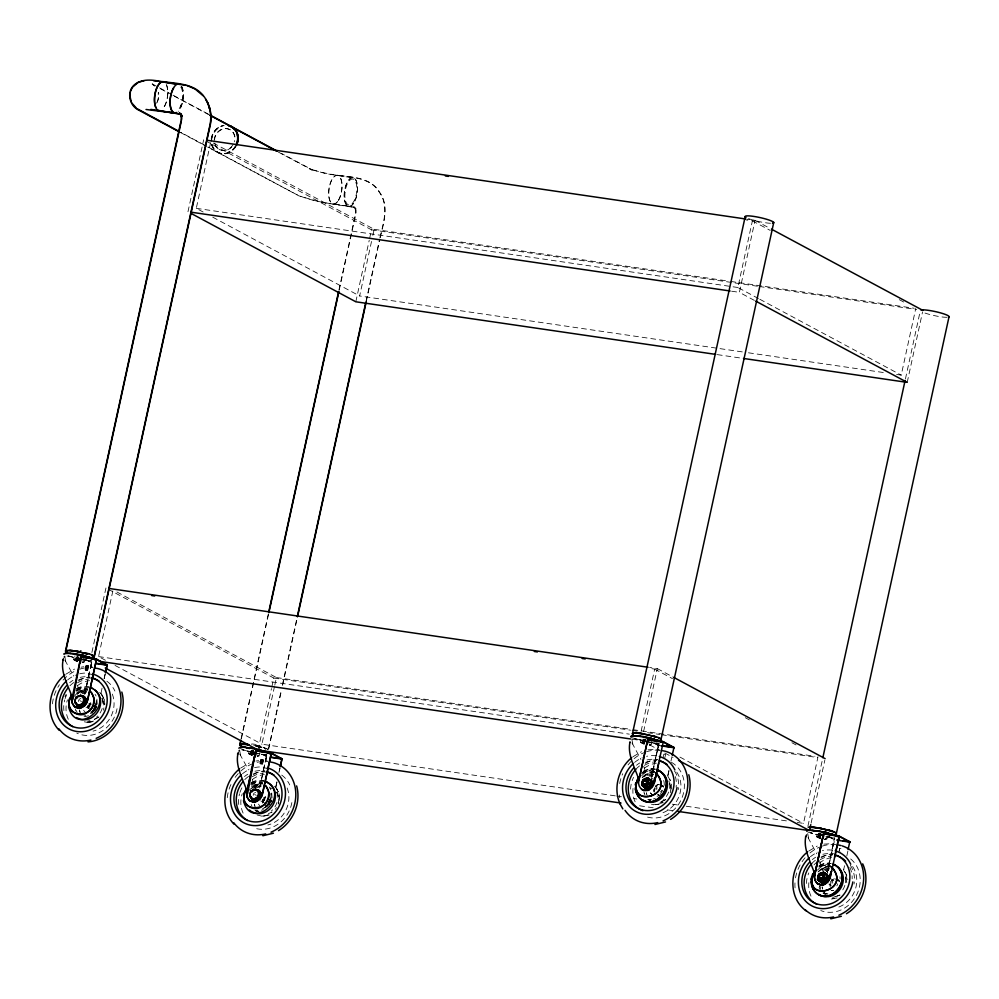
<?xml version="1.0" encoding="UTF-8"?>
<svg xmlns="http://www.w3.org/2000/svg" width="999" height="999" viewBox="0 0 999 999"><rect width="100%" height="100%" fill="white"/><g stroke="black" fill="none" stroke-linecap="round" stroke-linejoin="round"><path stroke-width="0.75" stroke-dasharray="5 3.75" d="M95.005 707.367L94.905 706.805M95.442 708.204L95.042 706.88M269.93 801.885L269.83 801.235M95.005 707.791L94.967 707.03M95.055 707.816L94.893 706.368M95.392 708.004L94.893 705.906M95.579 708.104L95.642 707.392L95.729 708.179M95.979 707.579L95.966 708.316L95.854 706.88M269.78 801.635L269.792 800.898M269.88 801.685L269.718 800.224M270.554 802.047L270.467 801.26M97.228 704.133L96.816 697.876M272.053 797.989L271.641 791.745M270.954 797.552L270.991 793.443A13.536 12.013 -61.8 0 1 268.694 803.446L269.655 802.372M279.395 800.386L278.996 793.393L276.548 788.486M670.779 790.421L670.479 784.615L668.831 781.068M671.415 789.073L671.503 784.552L669.854 779.22M88.536 707.604L88.761 708.141C89.136 703.883 89.223 703.945 88.736 708.191M88.774 707.117L88.811 706.393M262.287 803.146L262.987 799.225A4.708 4.183 -61.8 0 0 262.749 802.784M263.349 801.41L263.586 802.01L263.286 800.074L264.473 798.313M656.755 788.848L656.93 787.362L655.531 786.613L657.904 785.601M832.592 883.178L832.766 881.692L831.368 880.943L833.74 879.932M89.386 706.917L90.01 705.531M88.449 706.967L89.161 704.982M263.274 800.823L264.51 798.338L263.599 799.425M88.961 706.743L89.798 705.082M263.786 800.561L264.623 798.95M84.853 694.018L91.821 661.076L91.009 667.02L91.683 662.075M266.646 754.932L265.834 760.876L266.508 755.931M648.913 742.482L659.203 743.706L657.629 751.198L658.865 743.693M87.637 707.804L88.162 705.356A4.708 4.183 -61.8 0 0 87.75 707.754M651.273 779.769L658.778 743.693L651.76 776.173M827.122 874.1L834.502 837.961L827.16 871.927M84.815 694.13L91.945 661.138M259.64 787.999L266.77 755.007L259.678 787.886M651.635 776.111L658.666 743.618M827.284 871.99L835.089 838.099L832.204 837.874M77.235 661.65L73.626 659.59L74.376 656.143L75.275 655.831M77.173 661.425L75.837 660.776L76.061 656.693M77.822 659.889L76.561 658.641L78.446 658.229M78.122 657.404L76.711 657.954L78.983 657.904M77.098 657.467L78.684 658.466L76.911 657.042L78.859 657.667L77.959 657.192M73.626 659.59L76.711 659.615L77.21 657.317M77.597 659.815L76.786 659.964L77.235 660.514M76.523 659.452L78.334 660.077M78.509 659.265L77.273 658.266M82.43 662.524L84.203 662L84.952 658.553M91.883 652.484L105.944 587.999M187.974 211.738L203.671 139.76M84.728 693.955L91.896 661.088M105.407 660.252L98.551 656.568L113.074 589.922M203.147 212.013L196.279 208.329L210.814 141.683M241.109 738.798L268.631 612.549M338.936 290.085L355.844 212.325L354.92 207.742L355.819 209.028L353.434 206.955L356.031 208.878L353.559 206.718L355.157 207.355L333.441 203.971M241.358 738.848L268.556 614.123M339.198 290.135L355.781 214.073L356.106 210.339L355.144 207.605L320.067 202.085L298.938 195.879L207.917 147.215M252.06 755.506L248.451 753.458L249.201 750.012M251.998 755.281L250.649 754.645L250.886 750.549M252.185 755.069L251.024 754.12L253.484 753.758M252.085 754.27L251.199 753.308L253.097 752.896M253.072 753.571L251.373 752.509L253.709 754.108M252.822 752.946L251.536 751.81L252.947 751.26M252.997 752.147L251.736 750.898L253.596 750.599M248.451 753.458L251.536 753.483L252.285 750.024M252.06 754.382L252.023 753.683M258.079 750.024L271.491 688.536M271.815 687.037L273.776 678.046L108.666 589.472M355.819 301.785L369.218 240.297M369.543 238.798L371.503 229.807L206.406 141.234M259.303 749.737L260.09 746.091M257.255 756.38L259.028 755.868L259.777 752.409M615.247 795.853L261.913 744.205L274.463 686.65M274.787 685.127L276.436 677.559L114.448 590.659M742.294 351.898L359.64 295.966L371.528 241.433M372.852 235.377L374.175 229.32L212.188 142.42M268.431 749.025L281.044 691.183M282.367 685.102L296.965 618.119M366.009 301.511L379.608 239.111M379.945 237.587C383.366 223.139 389.198 205.707 379.345 192.308C370.854 177.66 351.935 177.335 337.262 175.412M268.681 749.075L281.293 691.233M282.63 685.152L297.227 618.169M366.258 301.561L379.87 239.148M380.194 237.637C383.653 223.127 389.46 205.607 379.558 192.158C370.304 176.348 349.538 177.11 333.928 174.788L320.766 172.215L309.59 168.794L312.312 169.842L281.169 153.297M641.121 731.193L654.67 669.093L650.037 668.418M758.453 298.539L737.861 287.5L752.397 220.854L746.228 219.942M644.118 744.218L640.521 742.17L641.271 738.723M643.593 731.58L657.33 668.606L649.612 667.482M754.382 300.399L739.372 292.345L755.057 220.367L747.339 219.231M644.068 743.993L642.719 743.356L642.956 739.26M644.38 743.78C642.157 742.969 644.43 742.07 643.806 741.97M644.318 742.22L643.418 741.358L645.804 741.333M645.429 740.409L643.568 740.659L645.629 741.645M640.521 742.17L643.593 742.195L644.355 738.736M650.024 744.942L651.098 744.58L651.847 741.121M654.67 790.559L655.244 787.924M663.049 757.816L663.848 754.17L665.646 754.482L665.109 756.905M664.722 758.054L665.646 754.482M797.327 822.464L803.496 823.376L818.019 756.73M896.602 374.45L901.223 375.137L915.758 308.491M807.929 826.148L822.527 759.215M905.444 378.921L920.029 312M811.101 823.126L824.837 760.139M907.204 382.38L922.564 311.9M819.967 838.548L816.358 836.5L817.107 833.054L821.628 834.377L819.742 834.153M819.917 838.336L818.568 837.686L819.317 834.24M819.854 837.112L818.88 837.399L820.229 838.111M819.667 837.249L819.08 836.488L819.792 836.175M819.692 836.925C820.067 836.588 818.506 836.063 820.229 835.389M821.79 834.964L819.405 834.989L821.453 835.176L820.529 834.839M821.365 834.802L819.605 834.078L820.554 833.89M820.379 834.04L819.779 833.278L820.441 833.191M816.358 836.5L819.442 836.525L820.191 833.066M820.017 835.651L819.58 834.852M824.362 839.385L826.935 838.91L827.684 835.464M830.219 886.2L831.081 882.254M838.898 852.147L839.684 848.513L841.358 848.75L840.571 852.397M839.285 850.998L839.684 848.513M91.533 662.524L82.405 657.979M104.108 678.596L105.082 674.125M101.086 693.044L102.173 687.437M104.233 678.658L105.207 674.188M266.358 756.38L261.176 753.958M278.933 772.464L279.907 767.981M275.786 786.837L276.998 781.305M279.383 771.041L280.032 768.056M275.911 786.9L277.123 781.368M661.251 745.866L658.441 745.454L654.445 742.956M667.807 775.524L669.018 769.979M670.953 761.138L671.927 756.668M667.919 775.586L669.143 770.054M846.815 855.981L848.051 850.361M103.933 707.879L103.384 710.239M278.284 803.795L278.796 797.627L276.636 792.157M94.967 707.954L96.104 703.995M270.929 797.864L268.544 803.72M278.209 804.095L278.733 802.047M670.229 792.781L670.741 790.733M820.254 833.253L819.942 833.241M94.63 707.767L93.531 709.402L94.143 708.84M94.718 707.816L94.243 708.89M268.781 801.598L268.344 802.359M269.118 801.448L268.469 802.547L268.743 801.91M269.206 801.498L268.331 802.984M268.968 802.697L269.455 801.635M269.792 801.81L268.194 803.858L268.906 803.845M269.393 801.423L268.406 803.296L269.543 801.498M269.73 801.61L269.143 802.909M89.473 706.568L89.76 706.73M88.849 706.418L90.022 704.645M89.186 706.593L89.835 705.319M89.623 706.83L89.873 706.156M263.674 800.274L264.847 798.513M264.211 799.762L263.961 800.436L264.66 799.188M264.348 800.636L264.548 799.949L264.585 800.599M264.448 800.699L264.523 800.349M156.593 103.159L158.129 99.763L158.329 92.532M157.343 102.148L158.991 96.104L158.591 92.47M94.081 710.776L96.154 707.18M268.906 804.632L270.979 801.048M660.227 794.517L662.999 789.722M93.719 709.852L94.78 708.016M94.93 708.591L93.606 709.727L94.218 709.502M269.755 802.447L268.906 803.296M264.785 799.375L264.248 800.411L264.835 799.4M74.475 696.266C77.123 692.182 81.856 689.347 86.788 689.672M249.3 790.134L255.694 784.602L261.613 783.541M275.225 809.327L276.498 807.629M92.607 711.276L91.109 712.762M642.157 777.672L647.065 773.613L652.959 772.202M817.994 872.002L824.824 867.144L830.756 866.732M93.744 709.253L94.83 708.503L94.081 709.427M269.243 803.471L268.981 803.596M269.792 803.134L268.768 803.77M93.918 709.602L94.455 709.128L93.819 709.552A13.536 12.013 -61.8 0 0 95.667 705.744M94.493 709.914L95.13 709.49M268.094 804.332L269.955 803.346M253.509 788.673L257.517 785.351L262.175 783.428M822.801 870.316L830.032 866.445M643.281 743.156L643.993 743.106M89.66 704.819L88.686 707.567M264.485 798.688L263.511 801.435M98.913 716.945L93.556 719.817M665.759 799.487L660.401 802.359M65.971 674.138L74.538 669.093M76.823 688.985L84.428 686.313M80.582 692.994L87.35 689.56M98.689 717.157L93.282 719.904M240.796 767.994L249.363 762.961M251.636 782.854L259.253 780.169M264.023 808.041L267.42 805.144A13.536 12.013 -61.8 0 1 262.475 808.828M632.904 756.755L641.458 751.71M642.07 772.664L648.838 769.23L653.683 768.88M641.37 773.888L648.438 770.891L654.045 771.777M647.427 775.536L654.195 772.102M651.61 779.395L653.059 778.358M665.534 799.712L658.466 802.709M662.999 802.247L661.001 803.308M808.74 851.086L817.194 846.091M819.505 865.871L824.674 863.561L831.28 863.548M83.229 662.374L82.567 662.412M258.054 756.231L257.392 756.268M649.325 745.092L650.299 744.829M78.072 659.939L76.374 659.702L77.772 659.003M252.098 752.135L251.361 752.609M251.199 753.308L252.922 754.27M94.555 709.69L93.419 710.064M93.556 710.139L94.755 709.789M95.13 710.002L93.569 710.426M76.886 657.142L77.635 657.13M78.771 660.601L76.186 660.364L77.36 661.201M251.536 751.81L253.446 751.285M251.186 753.421L252.198 753.146M252.098 754.957L251.536 753.958M93.369 709.989L94.755 709.278L93.606 710.114M93.906 710.277L94.543 709.939M94.63 709.989L93.357 710.514M94.243 710.451L94.967 710.177M268.394 803.958L269.118 803.671M269.355 803.808L268.581 804.183L269.243 804.033M269.068 804.32L269.755 804.008M89.648 704.445L90.971 703.958L90.147 704.258M76.448 688.586L81.319 686.588L86.838 686.338M251.273 782.454L256.144 780.456L263.424 780.531M643.294 771.141L650.536 768.768L655.769 769.242M819.13 865.471L824 863.473L829.27 863.136M91.071 712.524L93.282 711.413A4.708 4.183 -61.8 0 1 92.17 711.725M265.896 806.38L267.033 805.768M75.961 690.321L81.593 688.348L87.2 689.235M250.786 784.178L256.418 782.205L262.025 783.104M649.687 776.335L653.483 774.662M825.536 870.666L829.332 868.993M76.211 690.147L81.881 688.299L87.462 689.335M251.036 784.003L256.706 782.167L262.287 783.191M643.056 772.689L648.726 770.841L654.295 771.877M650.861 776.872L652.672 775.948M818.893 867.02L824.562 865.184L830.144 866.208M826.697 871.215L828.521 870.291M88.511 715.709L84.578 716.745M261.401 810.251L263.336 809.565M268.381 813.673L272.078 812.05L268.107 813.773M820.441 866.233L826.21 865.196L831.53 867.032A13.911 12.35 -61.8 0 0 820.753 870.291M85.752 715.621L83.816 715.971M93.606 721.041L88.799 722.202M268.431 814.909L263.624 816.058M269.243 814.972L261.201 816.033M660.439 803.596L655.631 804.744M834.49 898.513L831.48 899.075M837.1 897.989L829.058 899.05M644.168 739.235C646.965 739.322 641.67 740.022 645.616 740.846M251.548 752.409L252.772 752.072M92.108 721.865L86.376 722.165M658.953 804.407L650.873 804.282L653.721 804.819M90.597 704.283L91.309 704.133M265.085 797.964L265.796 797.814M76.711 660.651L76.199 660.252L76.786 660.776M643.893 741.333L645.441 741.645M643.294 743.256L644.605 743.106M819.23 835.788L819.842 835.564M819.055 836.6L820.604 836.737M77.023 660.639L76.723 660.651M251.548 754.52L252.248 754.482M644.392 741.058L645.604 741.758M76.898 657.742L79.008 657.792M76.723 658.541L78.834 658.603M76.561 658.641L78.809 658.703M76.349 660.252L77.198 660.089M251.898 750.798L253.334 750.773L252.21 750.848M251.523 752.509L253.659 752.459L252.959 752.497M81.106 667.182L83.779 666.77M255.931 761.051L258.604 760.639M648.026 749.799L657.679 749.238M823.875 844.13L833.528 843.568M649.462 744.979L650.199 744.892M826.036 839.222L824.612 839.222M77.36 659.128L78.834 659.09M252.347 752.185L253.271 752.097M252.173 752.984L253.659 752.959M77.385 656.992L78.509 656.917M76.886 659.29L78.659 659.402M256.331 753.184L251.548 751.71M92.77 710.551L93.619 710.564M93.943 710.826L92.358 710.476M267.208 804.207L268.444 804.32M267.782 804.52L268.569 804.582A2.26 2.01 -61.8 0 1 268.256 804.058M268.119 804.694L268.768 804.694M74.376 656.143L75.037 656.143M75.837 660.776L74.151 660.239M84.203 662L82.517 661.463M642.719 743.356L641.033 742.806M651.098 744.58L649.412 744.03M250.649 754.645L248.976 754.095M259.028 755.868L257.342 755.319M818.568 837.686L816.882 837.137M826.935 838.91L825.249 838.361M76.586 657.33L78.072 657.33M643.481 739.897L646.216 740.084M251.411 751.186L252.897 751.186M94.643 705.918L95.355 705.956M269.455 799.787L270.18 799.812M270.005 800.386L270.267 801.46M644.068 740.534L644.205 740.983M643.718 740.621L645.804 740.846M643.368 742.232L644.193 742.195M819.03 837.362L820.429 837.524M271.004 800.274L269.78 800.049L271.166 800.823M656.068 743.006L658.803 743.169M658.841 743.406L653.821 742.969M77.173 660.202L78.484 660.214L77.785 660.239M252.173 753.258L253.484 753.271L252.784 753.296M251.998 754.058L252.622 753.995M88.811 660.651L91.658 660.851M263.624 754.27L266.458 754.47M266.483 754.707L261.313 754.22M266.845 755.019L256.343 753.683M77.959 659.427L78.634 659.515M253.833 751.66L251.723 751.148M253.808 751.772L251.748 751.048M252.61 754.095L253.309 754.07M86.339 686.226L88.923 686.688M86.888 722.277L84.291 721.815M828.533 836.937L831.917 837.337M830.793 837.437L825.973 836.75M261.151 780.094L263.748 780.556M261.713 816.133L257.193 814.972M820.067 834.165L821.79 834.477M819.892 834.964L821.615 835.276M820.179 835.838L819.292 835.763L820.029 836.3M820.204 835.501L819.467 834.964M820.266 837.05L818.88 837.399L820.666 838.024M353.434 177.909A14.411 6.319 -81.7 0 0 344.318 197.34A14.411 6.319 -81.7 0 0 354.82 200.886A14.411 6.319 -81.7 0 0 353.434 177.909L326.061 173.689L309.515 169.043L312.2 170.08L278.296 152.048M348.276 206.181C330.569 203.496 312.05 201.96 295.679 194.068L180.569 132.243M374.175 229.32L729.058 281.194M730.594 281.418L914.21 308.266M371.503 229.807L757.629 286.251M759.178 286.476L916.72 309.503M196.279 208.329L737.861 287.5M731.643 291.209L739.372 292.345M748.476 352.797L884.252 372.652M717.232 354.608L741.945 358.229M276.436 677.559L631.318 729.432M632.866 729.657L814.934 756.28M273.776 678.046L630.556 730.194M632.105 730.419L638.274 731.33M647.539 732.679L659.902 734.49M661.45 734.715L817.444 757.517M98.551 656.568L629.333 734.153M632.367 739.223L641.633 740.584L644.03 742.007M616.795 796.078L621.428 796.752M633.766 798.563L636.85 799.013M660.002 802.397L663.086 802.846M672.339 804.195L680.057 805.331M686.226 806.23L786.525 820.891M639.572 805.781L655.019 808.041M667.369 809.852L673.551 810.751M820.803 834.24L822.052 834.415A4.708 0.662 12.3 0 1 817.956 832.979M652.684 742.594L634.727 738.298M826.073 837.025L828.695 837.462M82.78 659.54L85.34 659.977M82.755 659.777L85.34 660.214M81.518 659.827L91.821 661.076M257.605 753.396L260.165 753.833M644.517 740.696L645.779 740.946M820.004 837.474L819.13 837.661M656.355 755.943L655.182 755.719A30.082 26.698 -61.8 0 0 646.59 756.343M90.584 666.62L92.27 666.932M832.204 850.274L831.018 850.049A30.082 26.698 -61.8 0 0 822.427 850.673M265.409 760.489L267.095 760.801M270.754 788.024L272.265 788.598M644.567 739.31L645.579 739.71M644.755 741.221L645.779 741.445M648.851 742.207L634.602 738.511M81.506 659.328L67.545 655.631M81.468 659.552L67.42 655.831M253.646 745.167L257.255 745.928M256.293 753.421L242.245 749.7M821.153 834.227L821.815 834.377M821.64 835.176L820.216 834.739M645.791 740.034L644.867 739.697M821.39 834.702L820.241 834.402M820.691 837.911L818.905 837.299M644.805 741.645L632.03 737.724M820.766 835.501L810.564 832.642M820.703 835.738L810.451 832.854M820.641 835.988L807.879 832.055M77.41 658.978L66.995 655.981M257.13 745.766L263.611 747.614M257.143 745.891L260.627 746.753M252.36 752.372L240.422 748.613M252.235 752.834L241.82 749.837M252.972 750.936L252.297 750.511L253.546 750.923M644.904 740.321L643.955 739.123M644.73 741.121L643.593 740.546M644.567 741.82L643.456 741.433M644.555 741.932L643.431 741.533M644.367 742.732L643.468 742.444M820.391 836.263L819.267 835.876M820.241 836.962L819.118 836.563M92.745 710.676L93.681 711.038M267.582 804.407L266.945 804.207L268.506 804.894M268.456 804.882L267.183 804.332L268.294 804.357M78.946 659.802L76.573 658.791M78.921 659.914L77.135 659.427M253.097 753.458L253.746 753.77M94.63 705.569L95.267 705.756M94.967 705.744L95.979 706.143M269.792 799.612L270.804 800.012M270.642 801.673L269.568 799.974L270.717 800.536M79.258 660.639L76.711 659.615M263.174 747.364L267.695 749.213M263.511 747.577L266.009 748.451M96.179 706.405L94.955 706.181L96.341 706.967M77.085 656.917A4.708 0.662 12.3 0 0 78.147 657.217L78.771 657.292M78.596 658.104L77.123 657.354M78.446 658.791L76.948 658.166M78.421 658.903L77.298 658.466M78.072 660.514L76.399 659.59M78.534 659.165L76.748 657.979M253.684 751.523L252.472 750.724M253.334 753.134L252.11 752.334M253.159 753.933L251.785 753.021M643.593 742.195L644.942 742.831M819.442 836.525L820.791 837.162M251.536 753.483L252.872 754.12M755.057 220.367L770.067 228.421M752.397 220.854L770.241 230.419M899.287 299.65L904.769 302.597M759.827 299.275L901.223 375.137M171.641 94.455L152.273 83.904L155.182 86.189M173.014 95.192L208.716 114.348M160.514 88.786L168.756 93.207M174.251 96.154L208.579 114.573M180.432 132.467L206.543 146.478M212.75 217.17L359.64 295.966M657.33 668.606L673.701 677.384M654.67 669.093L672.514 678.658M745.266 717.694L749.387 719.904M791.945 742.732L796.066 744.942M828.97 836.588L834.277 839.784L828.908 836.875M654.37 743.244L658.441 745.454M653.858 743.094L660.726 746.777M679.944 757.092L803.496 823.376M649.825 744.979L659.377 750.099M664.834 753.021L673.014 757.417M659.128 784.515L663.074 786.625M834.977 878.845L838.91 880.956M831.23 879.045L833.703 880.369M828.833 884.028L831.305 885.351M115.022 665.409L261.913 744.205M84.977 659.003L91.658 662.612M262.425 754.27L266.483 756.48M84.903 659.29L91.471 662.812M92.944 675.237L88.324 673.164A30.082 26.698 -61.8 0 0 79.733 673.788M267.769 769.093L263.149 767.032A30.082 26.698 -61.8 0 0 254.558 767.644M270.092 799.625L269.455 799.425L271.016 800.187M95.892 706.668L94.693 706.143L95.717 707.242M90.06 704.794L88.611 704.02L90.809 702.921A4.708 4.183 -61.8 0 0 88.911 704.357M264.885 798.663L263.436 797.889L265.634 796.777A4.708 4.183 -61.8 0 0 263.736 798.226M79.833 700.624L81.481 701.498M254.658 794.48L256.306 795.366M85.902 707.005L89.61 709.003M260.727 800.873L264.435 802.859M647.802 799.487L649.487 800.436M153.659 85.102L152.135 84.128L154.995 86.376M648.526 799.45L650.149 800.411M94.63 705.419L96.191 706.33M267.67 804.532L268.569 805.082M92.507 710.489L93.756 711.226M267.869 804.07L268.631 804.532M267.095 748.9L267.919 749.512M257.73 811.013L259.191 812.212M837.524 879.682L839.51 881.393A4.708 4.183 -61.8 0 0 837.549 880.481M661.688 785.339L663.661 787.062A5.619 4.983 -61.8 0 0 662.812 785.651M257.517 810.838L258.953 812.075M95.916 703.721L96.791 704.495A4.708 4.183 -61.8 0 0 95.892 703.895M251.898 750.349L252.46 750.998M77.323 657.679L76.911 657.042M77.31 658.628L76.736 657.841M658.553 795.067L657.754 794.33A4.708 4.183 -61.8 0 0 659.715 795.254M266.508 806.368L265.722 805.631A4.708 4.183 -61.8 0 0 267.67 806.555M92.52 713.298L90.897 711.775A4.708 4.183 -61.8 0 0 92.857 712.687M270.155 800.286L271.079 801.385M269.618 799.999L270.604 801.335M95.08 706.293L96.054 707.929L94.992 705.956M271.116 800.511L270.604 800.099M269.967 799.625L271.066 800.948M96.291 706.655L95.579 705.993M95.18 705.781L95.954 706.468M94.805 705.581L96.254 707.529M843.643 870.479L845.279 872.539M844.405 871.503L846.453 874.612L847.851 879.669M667.807 776.148L671.528 782.754M275.786 787.462L279.508 794.08M267.27 804.045L268.057 804.744M100.961 693.606L104.683 700.212M239.66 754.058A7.343 2.985 -88.7 0 1 240.584 755.519L248.514 769.904M64.835 660.189A7.343 2.985 -88.7 0 1 65.759 661.663L73.689 676.036M808.054 837.612A7.343 3.184 -89.1 0 1 808.74 838.91L816.757 853.808M631.955 742.956A7.343 3.184 -89.1 0 1 632.904 744.567L640.921 759.477M269.867 788.149L270.891 789.859M101.811 698.301L103.534 701.798L104.108 705.806L101.985 698.513M95.042 694.28L96.066 695.991M180.782 105.407L181.206 106.144M645.054 795.279L644.23 793.169M276.81 792.382L278.459 795.941L278.946 799.974M102.11 695.079L104.171 699.525L104.77 704.57M270.267 800.574L270.879 801.797M95.055 706.505L95.817 707.804M94.805 706.368L95.479 707.629M270.392 800.124L270.941 801.51M270.055 799.949L270.479 800.649M269.718 799.762L270.142 800.461M95.904 706.443L96.241 707.092M95.28 706.106L95.654 706.78M819.08 887.512L819.829 889.397M669.642 782.504L670.941 788.348M254.757 806.068L254.32 804.108L255.482 807.904M79.433 709.952L80.657 714.035M845.991 874.088L847.452 881.455M820.753 889.36L819.729 885.813A13.536 12.013 -61.8 0 0 820.167 887.774M647.352 796.34L646.341 792.781L646.778 794.754M252.347 779.557L255.207 787.974M77.522 685.701L79.945 692.732M819.555 860.688L822.926 870.541M643.706 766.358L646.241 773.463M822.177 887.124L822.614 889.085L822.115 886.825M79.495 710.239L79.932 712.2M846.715 880.931L845.491 876.847L846.79 882.691M807.704 833.553L808.74 838.91M631.855 739.223L632.904 744.567M239.648 750.436L240.584 755.519M64.823 656.568L65.759 661.663M270.205 800.923L270.504 801.598M269.73 800.661L269.967 801.31M270.679 800.748L270.891 801.485M95.991 706.967L96.116 707.654M95.28 706.58L95.442 707.292M263.212 800.773L263.349 801.473M770.479 223.277A14.673 2.073 12.3 0 1 747.739 218.269M650.411 800.499A13.536 12.013 -61.8 0 1 648.763 799.587M644.33 793.443A13.536 12.013 -61.8 0 1 643.893 791.47M650.898 799.762A13.911 12.35 -61.8 0 1 648.276 799.425M644.367 776.473A13.911 12.35 -61.8 0 1 655.681 772.801M648.925 775.923A13.911 12.35 -61.8 0 1 654.707 773.9M669.63 783.441A16.621 14.748 -61.8 0 1 663.423 799.625M643.955 777.035A16.621 14.748 -61.8 0 1 654.745 771.265M641.645 775.786A16.621 14.748 -61.8 0 1 657.117 770.366M675.399 776.623A26.299 23.339 -61.8 0 1 676.123 787.15M635.864 769.305A26.299 23.339 -61.8 0 1 642.082 764.148M645.616 762.362A26.299 23.339 -61.8 0 1 656.83 760.614M674.487 770.966A26.299 23.339 -61.8 0 1 678.209 789.709M630.581 789.148A26.299 23.339 -61.8 0 1 633.541 777.334M644.38 765.384A26.299 23.339 -61.8 0 1 655.369 761.8M643.131 771.89A16.933 15.022 -61.8 0 1 654.882 769.08M658.216 796.103A13.449 11.938 -61.8 0 1 657.042 796.191M659.078 795.304A5.619 4.983 -61.8 0 1 658.279 795.316M654.233 791.995A5.619 4.983 -61.8 0 1 654.083 789.472M654.283 788.611A5.619 4.983 -61.8 0 1 654.595 787.799M655.556 786.325A5.619 4.983 -61.8 0 1 656.168 785.714M656.867 785.202A5.619 4.983 -61.8 0 1 658.403 784.527M662.674 785.589A5.619 4.983 -61.8 0 1 663.611 786.875M658.94 795.241A5.619 4.983 -61.8 0 1 658.141 795.241M654.108 791.92A5.619 4.983 -61.8 0 1 653.945 789.397M655.419 786.263A5.619 4.983 -61.8 0 1 656.043 785.639M656.73 785.127A5.619 4.983 -61.8 0 1 658.266 784.465M661.6 790.209A2.772 2.46 -61.8 0 1 660.464 791.995M656.68 789.485A2.772 2.46 -61.8 0 1 656.905 788.81M661.7 786.138A4.708 4.183 -61.8 0 1 662.749 786.45M645.042 739.797A4.708 0.662 12.3 0 1 643.106 739.185M651.81 794.392A8.729 7.742 -61.8 0 1 650.499 792.819A8.729 7.742 -61.8 0 0 651.685 794.33M634.577 762.424A30.082 26.698 -61.8 0 1 642.357 757.717M636.513 765.259A26.299 23.339 -61.8 0 1 639.797 762.924M647.015 759.927A26.299 23.339 -61.8 0 1 656.98 759.764M676.785 772.19A26.299 23.339 -61.8 0 1 661.138 813.336M635.139 801.81A26.299 23.339 -61.8 0 1 633.079 787.687M644.442 768.106A26.299 23.339 -61.8 0 1 656.405 763.161M671.39 762.287A30.082 26.698 -61.8 0 1 681.63 798.75A30.082 26.698 -61.8 0 1 647.564 817.107M645.204 763.448A30.082 26.698 -61.8 0 1 657.767 759.352M619.78 797.764A37.625 33.392 -61.8 0 1 619.343 794.979M619.692 783.516A37.625 33.392 -61.8 0 1 622.714 773.713M628.034 764.897A37.625 33.392 -61.8 0 1 643.88 752.722M646.503 751.76A37.625 33.392 -61.8 0 1 659.914 750.237M663.661 780.431A13.911 12.35 -61.8 0 1 664.073 786.675M655.356 798.251A13.911 12.35 -61.8 0 1 653.408 798.938M651.423 799.3A13.911 12.35 -61.8 0 1 649.437 799.325M642.619 777.072A13.911 12.35 -61.8 0 1 653.633 772.227M947.002 317.295A14.673 2.073 12.3 0 1 924.387 312.837M256.531 746.178A14.673 2.073 12.3 0 1 265.796 749.025M256.481 746.216A14.411 2.035 12.3 0 1 265.584 749.013M255.332 746.128A13.124 1.848 12.3 0 1 261.551 747.801M235.552 145.929A14.411 12.787 -61.8 0 1 222.128 153.546A14.411 12.787 -61.8 0 1 211.613 143.856M211.326 140.235A14.411 12.787 -61.8 0 1 223.976 125.587M235.752 146.041A14.673 13.024 -61.8 0 1 220.379 153.534A14.673 13.024 -61.8 0 1 211.089 140.247M211.189 139.011A14.673 13.024 -61.8 0 1 223.963 125.337M214.198 140.085A11.264 10.002 -61.8 0 1 226.311 128.559A11.264 10.002 -61.8 0 1 234.29 141.821M233.142 144.53A11.264 10.002 -61.8 0 1 215.322 145.504M826.448 871.39A13.536 12.013 -61.8 0 1 828.246 870.429M828.021 894.043A13.911 12.35 -61.8 0 1 822.264 893.118M824.774 870.254A13.911 12.35 -61.8 0 1 830.556 868.231M845.466 877.784A16.621 14.748 -61.8 0 1 845.429 882.829M844.854 885.351A16.621 14.748 -61.8 0 1 841.096 892.144M835.014 896.665A16.621 14.748 -61.8 0 1 832.691 897.477M821.628 869.542A16.621 14.748 -61.8 0 1 830.581 865.596M817.482 870.129A16.621 14.748 -61.8 0 1 830.644 864.322M850.324 865.296A26.299 23.339 -61.8 0 1 854.045 884.053M806.418 883.478A26.299 23.339 -61.8 0 1 808.803 872.914M813.998 864.859A26.299 23.339 -61.8 0 1 815.921 862.936M820.216 859.714A26.299 23.339 -61.8 0 1 831.205 856.143M849.899 867.357A26.299 23.339 -61.8 0 1 852.172 878.795M811.7 863.636A26.299 23.339 -61.8 0 1 817.931 858.491M821.453 856.692A26.299 23.339 -61.8 0 1 832.666 854.957M818.968 866.22A16.933 15.022 -61.8 0 1 830.718 863.411M832.879 890.521A13.449 11.938 -61.8 0 1 831.705 890.484M838.049 879.482A5.619 4.983 -61.8 0 1 839.16 880.594M830.082 886.325A5.619 4.983 -61.8 0 1 829.919 883.803M830.431 882.129A5.619 4.983 -61.8 0 1 830.868 881.355M831.393 880.656A5.619 4.983 -61.8 0 1 834.24 878.87M837.512 883.84A2.772 2.46 -61.8 0 1 836.812 885.838M833.353 890.421A8.729 7.742 -61.8 0 1 831.28 890.421M833.228 890.359A8.729 7.742 -61.8 0 1 831.156 890.359M810.414 856.755A30.082 26.698 -61.8 0 1 818.206 852.047M812.362 859.59A26.299 23.339 -61.8 0 1 815.634 857.254M822.851 854.27A26.299 23.339 -61.8 0 1 832.816 854.108M852.622 866.52A26.299 23.339 -61.8 0 1 835.738 908.004M810.976 896.153A26.299 23.339 -61.8 0 1 809.128 880.681M819.23 863.273A26.299 23.339 -61.8 0 1 833.503 857.367M850.698 858.978A30.082 26.698 -61.8 0 1 855.693 896.602A30.082 26.698 -61.8 0 1 820.753 910.539M821.041 857.779A30.082 26.698 -61.8 0 1 833.603 853.695M795.042 887.899A37.625 33.392 -61.8 0 1 795.304 879.282M795.529 877.846A37.625 33.392 -61.8 0 1 805.768 856.98M809.989 852.959A37.625 33.392 -61.8 0 1 819.717 847.065M822.339 846.091A37.625 33.392 -61.8 0 1 835.751 844.567M839.947 876.772A13.911 12.35 -61.8 0 1 840.084 878.883M827.259 893.63A13.911 12.35 -61.8 0 1 823.338 893.343M818.468 871.415A13.911 12.35 -61.8 0 1 829.47 866.558M277.073 792.344A16.621 14.748 -61.8 0 1 277.572 799.812M276.998 802.334A16.621 14.748 -61.8 0 1 271.416 810.951M251.948 788.348A16.621 14.748 -61.8 0 1 262.725 782.579M251.573 786.737A13.536 12.013 -61.8 0 1 262.675 783.79M257.33 811.588A13.911 12.35 -61.8 0 1 255.007 810.389M256.281 787.649A13.911 12.35 -61.8 0 1 262.687 785.202M269.355 787.062A13.911 12.35 -61.8 0 1 270.629 788.561M258.179 811.051A13.911 12.35 -61.8 0 1 256.243 810.738M252.897 787.274A13.911 12.35 -61.8 0 1 262.375 783.953M251.461 785.289A16.621 14.748 -61.8 0 1 265.097 781.68M238.724 804.445A26.299 23.339 -61.8 0 1 239.56 793.768M239.96 792.457A26.299 23.339 -61.8 0 1 242.844 786.225M252.347 776.685A26.299 23.339 -61.8 0 1 263.336 773.114M244.767 779.62A26.299 23.339 -61.8 0 1 250.062 775.461M253.584 773.676A26.299 23.339 -61.8 0 1 264.797 771.927M274.525 786.288A16.933 15.022 -61.8 0 1 279.483 799.737M267.22 815.321A16.933 15.022 -61.8 0 1 260.002 815.833M254.433 787.724A16.933 15.022 -61.8 0 1 260.976 783.765M266.209 807.417A13.449 11.938 -61.8 0 1 265.022 807.504M242.545 773.738A30.082 26.698 -61.8 0 1 250.337 769.03M270.529 798.251A4.708 4.183 -61.8 0 1 270.991 799.287M266.995 805.594A4.708 4.183 -61.8 0 1 265.871 805.581M253.209 795.404A2.772 2.46 -61.8 0 1 254.42 792.919M255.02 792.569A2.772 2.46 -61.8 0 1 255.669 792.382M269.955 800.536A2.26 2.01 -61.8 0 1 270.991 800.686M252.972 751.086A4.708 0.662 12.3 0 1 251.036 750.474M259.79 805.706A8.729 7.742 -61.8 0 1 258.479 804.133M251.423 744.292A4.471 0.637 12.3 0 1 256.156 744.555A4.471 0.637 12.3 0 1 259.84 746.203A4.471 0.637 12.3 0 1 253.197 745.092M281.718 775.099A30.082 26.698 -61.8 0 1 289.735 784.902M291.858 802.584A30.082 26.698 -61.8 0 1 255.544 828.421M253.172 774.762A30.082 26.698 -61.8 0 1 264.298 770.816M287.125 787.961A26.299 23.339 -61.8 0 1 267.869 824.987M243.107 813.124A26.299 23.339 -61.8 0 1 242.245 793.681M252.422 779.42A26.299 23.339 -61.8 0 1 264.373 774.462M244.493 776.56A26.299 23.339 -61.8 0 1 247.764 774.237M254.982 771.24A26.299 23.339 -61.8 0 1 264.947 771.078M227.26 797.702A37.625 33.392 -61.8 0 1 231.306 783.691M235.115 777.372A37.625 33.392 -61.8 0 1 251.848 764.035M257.13 762.312A37.625 33.392 -61.8 0 1 261.176 761.6M265.21 761.4A37.625 33.392 -61.8 0 1 267.882 761.538M257.48 811.75A13.911 12.35 -61.8 0 1 255.781 810.801M251.973 806.38A13.911 12.35 -61.8 0 1 251.224 804.495M257.68 787.649A13.911 12.35 -61.8 0 1 261.476 785.976M166.396 84.927A14.411 6.319 -81.7 0 1 163.599 107.592M166.496 84.715A14.673 6.444 -81.7 0 1 163.636 107.805M181.606 86.214A14.673 6.444 -81.7 0 1 178.222 111.401M181.518 86.438A14.411 6.319 -81.7 0 1 178.197 111.176M180.769 87.038A13.124 5.757 -81.7 0 1 181.119 104.633L179.92 107.405A13.124 5.757 -81.7 0 1 176.948 110.976M235.864 146.029A14.411 12.787 -61.8 0 1 222.452 153.634A14.411 12.787 -61.8 0 1 211.925 143.943M211.638 140.335A14.411 12.787 -61.8 0 1 222.003 126.236M236.076 146.141A14.673 13.024 -61.8 0 1 220.704 153.621A14.673 13.024 -61.8 0 1 211.401 140.347M211.513 139.098A14.673 13.024 -61.8 0 1 221.953 125.986M214.51 140.185A11.264 10.002 -61.8 0 1 225.299 128.634A11.264 10.002 -61.8 0 1 235.077 139.061M231.718 146.99A11.264 10.002 -61.8 0 1 214.735 143.007M102.248 698.488A16.621 14.748 -61.8 0 1 102.747 705.956M102.173 708.466A16.621 14.748 -61.8 0 1 96.591 717.082M90.01 720.604A16.621 14.748 -61.8 0 1 87.637 721.028M77.123 694.492A16.621 14.748 -61.8 0 1 87.9 688.723M76.748 692.869A13.536 12.013 -61.8 0 1 87.862 689.934M75.849 710.888A13.911 12.35 -61.8 0 1 75.3 708.903M82.08 693.368A13.911 12.35 -61.8 0 1 87.862 691.345M78.072 693.418A13.911 12.35 -61.8 0 1 87.55 690.084M76.636 691.42A16.621 14.748 -61.8 0 1 90.272 687.811M63.899 710.576A26.299 23.339 -61.8 0 1 64.735 699.899M65.135 698.588A26.299 23.339 -61.8 0 1 66.683 694.78M77.522 682.829A26.299 23.339 -61.8 0 1 88.511 679.245M69.942 685.764A26.299 23.339 -61.8 0 1 75.237 681.593M78.759 679.807A26.299 23.339 -61.8 0 1 89.972 678.071M99.7 692.432A16.933 15.022 -61.8 0 1 104.658 705.881M92.395 721.453A16.933 15.022 -61.8 0 1 85.177 721.977M81.618 692.207A16.933 15.022 -61.8 0 1 86.151 689.909M91.384 713.548A13.449 11.938 -61.8 0 1 90.197 713.636M67.72 679.869A30.082 26.698 -61.8 0 1 75.512 675.162M95.704 704.382A4.708 4.183 -61.8 0 1 96.166 705.419M95.167 709.977A4.708 4.183 -61.8 0 1 94.306 710.826M78.397 701.548A2.772 2.46 -61.8 0 1 80.844 698.526M95.13 706.668A2.26 2.01 -61.8 0 1 96.166 706.817M84.965 711.837A8.729 7.742 -61.8 0 1 83.654 710.264M80.195 650.449A4.471 0.637 12.3 0 1 81.331 650.686M106.893 681.231A30.082 26.698 -61.8 0 1 114.91 691.033M117.033 708.716A30.082 26.698 -61.8 0 1 76.786 733.091M64.997 696.715A30.082 26.698 -61.8 0 1 65.959 694.555M78.347 680.893A30.082 26.698 -61.8 0 1 89.473 676.947M112.3 694.093A26.299 23.339 -61.8 0 1 93.044 731.118M68.282 719.268A26.299 23.339 -61.8 0 1 67.433 699.824M77.597 685.551A26.299 23.339 -61.8 0 1 89.548 680.606M69.668 682.704A26.299 23.339 -61.8 0 1 72.939 680.369M80.157 677.372A26.299 23.339 -61.8 0 1 90.122 677.222M52.435 703.845A37.625 33.392 -61.8 0 1 59.441 684.715M63.074 680.094A37.625 33.392 -61.8 0 1 77.023 670.167M79.645 669.205A37.625 33.392 -61.8 0 1 86.351 667.744M90.385 667.532A37.625 33.392 -61.8 0 1 93.057 667.682M77.148 712.512A13.911 12.35 -61.8 0 1 76.399 710.626M82.855 693.793A13.911 12.35 -61.8 0 1 86.651 692.12M344.992 192.62L344.855 195.966A13.124 5.757 -81.7 0 0 350.362 204.857A13.124 5.757 -81.7 0 0 356.73 191.471L356.855 188.124A13.124 5.757 -81.7 0 0 351.348 179.233A13.124 5.757 -81.7 0 0 344.992 192.62M96.316 701.922L96.129 703.696A13.536 12.013 -61.8 0 0 96.166 699.575L96.316 701.922M844.555 865.696L843.643 869.854L844.679 865.771M839.934 895.067L834.302 897.04L839.934 895.067M824.612 893.918L823.139 892.719A13.536 12.013 -61.8 0 0 824.612 893.918M825.586 894.03L824.337 892.582L825.586 894.03M338.461 200.162A14.411 6.319 -81.7 0 0 338.836 176.036A14.411 6.319 -81.7 0 0 328.758 192.869A14.411 6.319 -81.7 0 0 338.461 200.162M338.511 200.349A14.673 6.444 -81.7 0 0 338.898 175.774A14.673 6.444 -81.7 0 0 328.646 192.932A14.673 6.444 -81.7 0 0 338.511 200.349M354.895 201.049A14.673 6.444 -81.7 0 0 353.484 177.647A14.673 6.444 -81.7 0 0 344.193 197.44A14.673 6.444 -81.7 0 0 354.895 201.049"/><path stroke-width="1.5" d="M818.805 877.409L818.893 875.673L820.117 874.487A2.26 2.01 -61.8 0 1 822.764 876.061A2.26 2.01 -61.8 0 1 820.591 878.733A2.26 2.01 -61.8 0 1 818.693 876.235L819.63 874.774M818.705 876.847L819.143 878.483M63.936 654.283L63.986 653.721C73.951 652.122 84.428 655.544 93.781 658.94M238.761 748.151L242.57 746.952L256.668 749.05M64.823 674.962C48.589 687.911 44.268 714.922 59.266 730.406M635.489 784.527L635.551 783.878M811.126 880.806L811.4 878.208M648.014 738.985L647.34 743.93L648.151 737.986L663.448 741.795L674.075 747.502L666.595 745.604M74.763 702.472L75.912 697.215L80.669 695.192L85.677 699.188L84.528 704.445L79.77 706.455L74.763 702.472L76.161 703.221M78.372 705.706L83.129 703.696L84.278 698.438L80.669 695.192M249.588 796.328L250.737 791.071L255.494 789.06L260.502 793.044L259.353 798.301L254.595 800.324L249.588 796.328L250.986 797.077M253.197 799.575L257.954 797.552L259.103 792.294L255.494 789.06M641.633 785.027L642.782 779.769L647.539 777.759L648.988 778.533L652.597 781.767L651.448 787.025L646.69 789.048L641.633 785.027L646.69 789.048M647.714 782.754L647.002 780.269M647.989 781.543L647.402 784.215L644.879 785.189M648.051 782.941L648.126 782.242M648.426 782.404L647.689 784.377M646.216 785.564L648.076 784.577L648.763 782.579M645.242 788.273L649.999 786.25L651.148 780.993L647.539 777.759M817.469 879.357L818.618 874.1L823.376 872.09L824.824 872.864L828.433 876.111L827.284 881.368L822.527 883.378L817.469 879.357L822.527 883.378M821.715 879.182L823.588 876.373M823.551 877.097L822.839 874.6L820.391 874.637M822.664 879.02L823.925 876.548M821.078 882.604L825.836 880.581L826.985 875.324L823.376 872.09M72.053 698.264L71.94 698.201A8.729 7.742 -61.8 0 0 77.847 707.779A8.729 7.742 -61.8 0 0 87.45 700.474L96.603 659.253L81.194 655.369L80.282 663.011L81.194 655.369L72.053 698.264A8.729 7.742 -61.8 0 0 77.972 707.841A8.729 7.742 -61.8 0 0 87.575 700.536L91.97 680.419M248.539 747.839C257.18 749.362 258.029 747.177 255.107 756.88L256.019 749.238L246.765 792.07A8.729 7.742 -61.8 0 0 252.672 801.635A8.729 7.742 -61.8 0 0 262.275 794.33L271.428 753.121L255.981 750.848M643.194 783.578L642.856 781.905A2.26 2.01 -61.8 0 0 644.742 784.402A2.26 2.01 -61.8 0 0 646.915 781.717A2.26 2.01 -61.8 0 0 644.28 780.157C639.098 783.303 648.076 787.075 647.04 781.468M642.844 783.778C640.871 780.157 647.389 777.859 647.502 782.217L645.366 784.615M647.789 782.367L647.19 783.978M647.527 784.165L648.126 782.554M647.901 784.365L648.363 782.679M648.438 783.328L648.289 782.13M818.93 877.921C820.616 880.631 824.674 877.085 822.352 874.899M823.288 876.523L822.689 878.133M823.938 877.484L823.688 875.848M822.801 879.382L824.212 877.022L824.275 877.659M805.868 836.25C802.909 849.05 810.976 862.212 814.797 874.237L823.875 832.254L823.188 838.261L823.863 833.316M647.215 782.579L647.277 781.705M130.345 92.507L129.882 95.642L131.169 101.648M181.506 120.292L181.281 114.323L182.055 116.508L179.545 113.049L180.969 114.048L150.824 109.403M72.84 699.612L81.194 655.369M247.665 793.481L256.019 749.238M266.795 774.275L262.4 794.392A8.729 7.742 -61.8 0 1 252.797 801.697A8.729 7.742 -61.8 0 1 246.878 792.132L256.144 749.3L271.303 753.046L282.055 758.815L280.357 766.558M658.728 740.921L648.039 737.924L638.96 779.907C635.127 767.881 627.072 754.707 630.032 741.907M65.497 651.098L181.581 118.481L181.031 114.41L181.806 116.596L179.395 113.262L180.831 114.273L158.504 110.539M65.759 651.161L181.169 121.816M85.589 669.567L86.376 665.921L88.049 666.171L87.375 669.879L85.589 669.567L87.375 669.879M85.702 669.63L86.376 665.921M87.263 669.817L88.049 666.171M94.256 655.719L209.753 126.024C212.013 116.97 210.302 107.205 205.582 99.213M94.181 657.305L210.015 126.074C212.612 115.547 210.027 103.908 203.197 95.479C193.706 83.716 177.397 83.629 163.749 81.743A14.673 6.444 -81.7 0 0 154.658 95.954A14.673 6.444 -81.7 0 0 160.19 110.602M239.772 744.879L240.771 740.321M268.631 612.549L338.611 291.608M241.371 745.204L240.035 744.929L241.034 740.371M268.893 612.599L338.861 291.646M260.414 763.423L261.201 759.789L262.999 760.102L262.2 763.736L260.527 763.498L261.201 759.789M297.302 616.608L365.671 303.034M297.565 616.658L366.258 301.561M632.417 733.89L745.179 216.696M644.005 737.1L663.324 741.733L654.295 783.016A8.729 7.742 -61.8 0 1 644.692 790.321A8.729 7.742 -61.8 0 1 638.773 780.743L648.114 737.936L640.059 736.45M639.085 779.969L638.773 780.743M660.988 739.622L773.75 222.427M822.851 757.692L905.106 380.444M810.776 824.625L809.465 830.619L678.483 760.351M814.622 875.087L814.734 875.149A8.729 7.742 -61.8 0 0 820.654 884.714A8.729 7.742 -61.8 0 0 830.256 877.422L831.493 871.078L830.132 877.347A8.729 7.742 -61.8 0 1 820.529 884.652A8.729 7.742 -61.8 0 1 814.622 875.087L823.95 832.267L812.387 830.369M814.734 875.149L823.875 832.254M949.05 316.671L836.288 833.865A14.673 2.073 12.3 0 0 835.863 833.228M81.031 656.892L96.541 659.54L107.168 665.247M91.858 680.356L96.478 659.19L81.269 655.381M105.419 672.639L107.105 664.884L95.879 663.236M105.532 672.702L107.23 664.947L96.478 659.19M255.856 750.749L271.366 753.408M266.683 774.213L271.303 753.046M280.244 766.495L281.93 758.753L270.704 757.092M658.816 762.961L654.295 783.016M672.252 755.182L673.95 747.439L662.712 745.778M834.54 857.229L839.16 836.063L823.95 832.267L827.959 833.228M824.075 832.329L839.285 836.138L831.618 871.14L824.874 884.415M848.101 849.512L849.787 841.77L845.379 840.671M69.193 699.412L69.356 698.776M244.018 793.268L244.181 792.632M63.424 658.691C59.69 671.952 68.581 685.764 72.49 698.239M238.249 752.559C234.515 765.808 243.406 779.632 247.315 792.095M642.906 781.93L643.781 780.444M819.255 875.873L819.555 875.374M642.719 781.618L642.969 783.978L645.204 785.514M822.352 877.946C825.998 873.363 816.245 872.826 818.681 878.109M818.793 876.46L819.392 875.161M819.13 876.647L819.679 875.311M819.467 876.822L819.642 876.111M818.568 875.948L818.805 878.308M647.664 782.741L645.204 785.014M648.426 783.953L648.676 783.278M648.913 783.403L646.465 785.689M823.601 877.921L823.85 877.247M822.065 879.894L824.312 878.308L824.25 875.636M824.762 877.746L823.588 879.507M647.04 782.579L644.48 784.427M648.301 783.253L647.764 784.29M823.563 877.272L822.09 878.995L819.792 878.596M823.9 877.459L822.427 879.17L820.279 878.608M824.138 877.584L823.601 878.62L824.175 876.061M649.038 790.084L655.656 776.747M812.037 875.661L812.786 873.8M130.544 91.284L132.08 87.887M64.198 657.192L64.585 656.443M239.023 751.061L239.41 750.311M638.386 777.284C624.862 810.039 677.459 796.253 655.681 772.702M814.222 871.615C800.699 904.37 853.296 890.596 831.53 867.032M806.268 835.539L806.668 834.839M638.536 777.01C624.313 809.552 677.172 797.015 655.931 772.839M814.372 871.34C800.149 903.883 853.009 891.345 831.767 867.182M643.131 781.418L645.279 779.769M647.752 783.591L646.828 784.677M824.275 878.283L823.338 879.382M642.569 785.763L644.517 787.274M643.344 786.45L644.155 786.887M644.28 787.062L644.542 787.249M818.393 880.119L819.18 880.781M819.03 880.419L820.691 881.842L819.854 881.43M819.555 880.931L821.49 882.604L820.466 881.817M132.867 86.938L138.112 82.405L144.131 80.694M239.648 768.818C223.414 781.767 219.093 808.79 234.091 824.275M631.743 757.579C618.518 768.481 612.862 788.286 620.129 804.108M807.592 851.91C789.709 865.796 786.825 896.977 806.118 910.888M823.576 878.733L821.727 879.719M644.954 780.868L648.051 780.831M647.564 784.19L645.491 784.964M647.327 784.69L647.864 784.34L646.553 785.202M822.389 877.971L821.415 878.633M822.726 878.158L821.752 878.808M278.509 830.631C293.306 821.653 301.298 802.697 296.641 785.913M670.604 819.392C685.389 810.426 693.431 791.533 688.786 774.749M846.453 913.723C862.874 903.883 870.816 881.48 862.699 863.848M644.08 780.606L645.928 780.331M644.343 780.481L646.253 779.944L648.376 781.755M644.68 780.656L647.527 780.481M644.917 780.781L646.927 780.306M819.842 874.625L823.039 874.637M822.714 879.045L819.742 879.145M822.964 879.857L823.626 879.532M647.477 784.764L646.278 785.102M823.688 873.476L824.824 872.864M632.255 735.926L631.405 736.85M808.091 830.256L806.705 831.268M835.614 833.616L836.35 832.804L831.106 830.519M273.414 833.203L262.849 835.738M665.521 821.952L654.944 824.487M841.358 916.283L830.781 918.818M644.892 780.481L647.901 781.318L648.463 782.429M645.317 780.319L646.191 780.269M820.766 874.45L821.453 874.287M821.103 874.637L821.79 874.475M645.878 785.376L646.59 785.226M823.014 879.869L820.416 879.507M645.704 784.802L645.154 784.789M821.453 878.658L820.316 878.758M822.714 879.32L821.041 879.145M88.024 741.882C111.413 740.159 128.247 714.273 121.816 692.057M631.743 735.976L634.165 735.826M808.228 830.069L820.042 831.156L836.263 835.726M807.579 830.306L810.002 830.157M65.097 653.383L67.632 653.284M239.922 747.252L242.457 747.14M146.029 109.478L174.75 113.087M645.229 779.744L645.916 779.769M821.116 874.113L822.09 874.287M821.74 874.45L822.427 874.462M645.866 785.177L644.805 784.665L646.128 785.102M824.3 875.661L821.99 874.575L823.338 876.548M644.542 785.014L645.254 785.039M645.217 785.376L645.928 785.401M645.554 785.551L646.503 785.714M820.379 879.345L821.091 879.382M821.053 879.707L821.765 879.744M821.39 879.882L822.102 879.919M645.067 784.465L643.156 783.553M645.779 785.127L646.415 785.189M633.716 735.863L636.912 735.988M809.552 830.206L819.979 831.355M69.88 650.199L72.403 650.374M67.195 653.321L70.479 653.471M244.705 744.068L247.228 744.23M242.02 747.19L245.304 747.339M153.609 80.707L159.016 81.394M638.885 732.891L641.907 733.254M636.55 736.038L640.309 736.4M70.13 653.521L77.822 654.57M244.955 747.389L252.647 748.426M160.514 81.618L185.876 85.327M206.768 140.21L745.791 219.006M445.342 175.961L448.426 176.411M191.071 212.188L730.107 290.984M715.684 354.383L355.819 301.785L190.709 213.212M743.481 358.454L905.656 382.155M109.028 588.461L648.064 667.245M151.661 595.554L154.745 596.016M534.315 651.498L537.4 651.947M582.142 658.491L585.227 658.94M99.513 661.338L630.819 738.998M86.501 665.996L88.174 666.233M621.041 803.071L258.079 750.024L105.257 668.031M678.184 811.425L807.929 830.394M663.448 741.795L647.939 739.822L663.386 742.095M81.156 656.98L96.603 659.253M661.251 745.866L673.888 747.727M95.817 663.523L107.043 665.184M839.285 836.138L823.838 833.865L839.222 836.425L849.849 842.12L837.087 840.196M837.15 839.909L839.959 840.321M842.769 840.733L849.787 841.77M270.629 757.392L281.868 759.04M818.868 827.771L821.141 828.146M76.561 650.923L78.909 651.348M73.714 653.983L92.22 658.503M661.388 750.499L665.122 751.198A37.625 33.392 -61.8 0 1 687.824 784.327A37.625 33.392 -61.8 0 1 663.036 820.878M95.929 668.206L98.264 668.643A37.625 33.392 -61.8 0 1 120.966 701.773A37.625 33.392 -61.8 0 1 96.179 738.323M838.623 845.092L840.958 845.529M270.754 762.075L273.089 762.512A37.625 33.392 -61.8 0 1 295.791 795.641A37.625 33.392 -61.8 0 1 271.004 832.192M823.963 832.167L831.58 834.24M256.631 749.25L267.045 752.359M845.766 840.796L849.912 841.832L839.16 836.063M102.959 663.848L107.23 664.947M277.784 757.717L282.055 758.815M653.234 735.614L660.027 738.136M651.997 738.748L660.888 741.857M828.059 829.669L830.094 830.244M85.689 652.859L88.786 653.746M85.639 656.331L93.232 658.965M260.464 750.199L268.057 752.821M645.878 779.744L646.515 779.944M645.591 780.144L646.465 780.494M646.266 780.506L648.189 781.693M822.676 874.587L823.376 874.824M821.578 879.432L821.715 879.507M643.905 784.814L644.917 785.214M644.58 785.177L645.829 785.701M644.293 784.452L645.529 784.989M820.179 878.808L821.378 879.332M831.343 834.078L834.565 835.251M187.088 85.539L195.042 88.973L202.997 95.654M657.117 770.366L658.329 770.778M834.165 865.109L835.152 865.446M91.483 688.236L92.47 688.573M266.308 782.092L267.295 782.429A16.621 14.748 -61.8 0 1 274.25 802.322A16.621 14.748 -61.8 0 1 255.457 813.311L251.236 811.425A16.621 14.748 -61.8 0 1 249.438 809.952M88.686 653.721L91.184 654.595M657.692 769.942C682.966 782.779 647.377 819.942 636.001 791.82M833.528 864.272C857.08 875.686 827.259 912.262 812.886 888.71M90.847 687.399C117.72 701.773 76.523 738.785 68.619 706.817M265.672 781.255C292.545 795.641 251.348 832.642 243.444 800.686M660.426 741.383C651.098 738.149 640.634 734.54 630.769 736.325L630.869 736.925M91.134 654.57L93.719 656.006M266.658 751.922L268.606 752.809M645.404 787.999L645.204 788.074M771.44 229.146L922.901 310.402M755.744 301.124L907.204 382.38M210.09 115.085L277.06 151.086M209.952 115.31L276.923 151.311M179.196 131.506L137.175 108.729M179.058 131.731L139.211 110.352C129.258 106.081 126.011 91.309 134.94 84.328C147.677 74.95 164.86 84.128 178.659 84.003A14.673 6.444 -81.7 0 0 170.08 99.9A14.673 6.444 -81.7 0 0 176.486 112.725M673.701 677.384L825.162 758.641M663.261 742.02L674.013 747.789M651.148 780.993L652.597 781.767M826.985 875.324L828.433 876.111M649.999 786.25L651.448 787.025M825.836 880.581L827.284 881.368M643.768 786.862L644.855 787.512M271.241 753.346L281.993 759.103M262.999 760.102L262.2 763.736M86.913 699.088L81.468 707.829A13.449 11.938 -61.8 0 1 74.65 706.905L74.376 706.343M261.738 792.944L256.293 801.697A13.449 11.938 -61.8 0 1 249.475 800.773L249.201 800.211M84.278 698.438L85.677 699.188M259.103 792.294L260.502 793.044M75.912 697.215L77.31 697.964M250.737 791.071L252.135 791.82M83.129 703.696L84.528 704.445M257.954 797.552L259.353 798.301M645.029 787.936L644.73 787.736M76.411 717.569L80.632 719.455A16.621 14.748 -61.8 0 0 98.926 709.665A16.621 14.748 -61.8 0 0 94.493 689.697M818.768 880.444L819.63 880.893M820.853 879.17L818.755 877.384M644.005 784.29L644.705 785.177M821.041 879.844L818.768 878.283M822.314 874.25L823.9 875.161M646.478 779.919L647.714 780.656M822.602 874.987L823.651 875.599M646.091 780.294L647.215 781.181M836.725 836.188L837.424 836.712M269.068 753.283L270.105 754.058M92.27 655.032L93.094 655.644M94.243 659.415L95.28 660.189M136.226 107.979L131.618 102.81M252.797 798.701L254.595 800.324M77.972 704.832L79.77 706.455M820.054 878.458L820.741 879.058M819.043 877.909L819.729 878.508M820.254 879.357L819.367 877.509M819.105 878.458L819.917 879.17M644.367 785.002L643.319 783.691M642.969 783.978L643.743 784.665M823.176 874.787L823.963 875.474M647.677 780.631L648.801 782.604M647.34 780.444L648.039 781.568M817.269 883.69L817.332 883.79A13.449 11.938 -61.8 0 0 824.15 884.714M641.42 789.347L641.495 789.46A13.449 11.938 -61.8 0 0 648.314 790.371M812.749 888.461L811.151 881.443M620.192 804.245L622.852 808.915M820.117 879.008L819.617 877.646M819.48 878.67L819.03 877.334M642.981 783.503L643.306 784.153M823.913 875.461L824.212 876.086M823.576 875.274L823.975 876.573M823.925 875.973L824.3 877.072M647.851 781.518L648.176 782.579M207.892 103.059L208.366 104.433M209.403 107.38L209.84 108.604M209.153 107.455L209.578 108.654M207.655 103.184L208.129 104.52M241.408 745.341L241.296 744.829A13.124 1.848 12.3 0 1 248.776 744.892M635.401 789.048L635.888 791.52M633.229 734.602A14.673 2.073 12.3 0 1 638.448 733.266A14.673 2.073 12.3 0 1 655.906 737.1M658.441 738.049A14.673 2.073 12.3 0 1 660.839 740.134M632.667 733.94A14.411 2.035 12.3 0 1 639.635 733.453A14.411 2.035 12.3 0 1 654.757 736.775M746.003 217.42A14.673 2.073 12.3 0 1 760.064 217.582A14.673 2.073 12.3 0 1 772.477 223.227M642.981 810.726A26.299 23.339 -61.8 0 1 635.864 769.305M660.464 761.288A26.299 23.339 -61.8 0 1 667.057 764.447M659.303 771.116A16.621 14.748 -61.8 0 1 665.172 793.368A16.621 14.748 -61.8 0 1 643.256 800.112M657.167 769.717A16.933 15.022 -61.8 0 1 665.709 788.149A16.933 15.022 -61.8 0 1 649.063 801.897A16.933 15.022 -61.8 0 1 635.327 787.761M635.401 785.177A16.933 15.022 -61.8 0 1 635.864 782.592M629.632 742.619A7.343 3.184 -89.1 0 1 629.919 742.432M649 779.332A4.708 4.183 -61.8 0 1 651.498 786.188A4.708 4.183 -61.8 0 1 644.355 786.675M650.948 738.011A4.471 0.637 12.3 0 1 651.073 738.536M659.34 756.493A30.082 26.698 -61.8 0 1 674.899 769.904M677.022 787.587A30.082 26.698 -61.8 0 1 635.526 811.313A30.082 26.698 -61.8 0 1 633.416 763.436M659.34 760.426A26.299 23.339 -61.8 0 1 670.666 795.866A26.299 23.339 -61.8 0 1 634.952 806.455A26.299 23.339 -61.8 0 1 633.566 768.069M657.754 822.602A37.625 33.392 -61.8 0 1 625.012 810.339M808.154 827.234A14.673 2.073 12.3 0 1 820.329 828.321A14.673 2.073 12.3 0 1 834.49 832.417M809.864 827.122A14.411 2.035 12.3 0 1 832.08 831.493M835.614 833.178A14.411 2.035 12.3 0 1 836.026 833.815M809.902 827.547A13.124 1.848 12.3 0 1 826.385 829.944M920.916 310.052A14.673 2.073 12.3 0 1 938.673 312.387A14.673 2.073 12.3 0 1 948.501 317.108M240.597 745.591A14.673 2.073 12.3 0 1 249.138 744.705M240.035 744.929A14.411 2.035 12.3 0 1 249.226 744.755M249.538 748.538A13.124 1.848 12.3 0 1 246.591 747.677M231.606 126.998A14.411 12.787 -61.8 0 1 234.228 129.083M237.35 135.202A14.411 12.787 -61.8 0 1 237.325 141.259M237.025 142.47A14.411 12.787 -61.8 0 1 236.126 144.818M229.67 125.837A14.673 13.024 -61.8 0 1 236.338 144.917M836.3 855.631A26.299 23.339 -61.8 0 1 845.678 861.188M816.558 904.132A26.299 23.339 -61.8 0 1 811.7 863.636M837.162 866.583A16.621 14.748 -61.8 0 1 840.346 888.823A16.621 14.748 -61.8 0 1 819.093 894.442M833.004 864.048A16.933 15.022 -61.8 0 1 841.545 882.479A16.933 15.022 -61.8 0 1 824.912 896.228A16.933 15.022 -61.8 0 1 811.163 882.092M811.25 879.507A16.933 15.022 -61.8 0 1 811.7 876.922M805.469 836.95A7.343 3.184 -89.1 0 1 805.756 836.762M825.898 873.975A4.708 4.183 -61.8 0 1 826.985 881.018M826.111 881.867A4.708 4.183 -61.8 0 1 822.864 882.766M821.815 882.454A4.708 4.183 -61.8 0 1 820.191 881.006M826.91 832.866A4.471 0.637 12.3 0 1 824.637 832.741M825.349 831.78A4.471 0.637 12.3 0 1 826.797 832.342M835.176 850.823A30.082 26.698 -61.8 0 1 850.736 864.235M852.859 881.917A30.082 26.698 -61.8 0 1 811.363 905.643A30.082 26.698 -61.8 0 1 809.252 857.779M835.176 854.757A26.299 23.339 -61.8 0 1 846.503 890.196A26.299 23.339 -61.8 0 1 810.788 900.786A26.299 23.339 -61.8 0 1 809.415 862.399M842.219 845.903A37.625 33.392 -61.8 0 1 863.636 879.382A37.625 33.392 -61.8 0 1 838.873 915.209M833.591 916.932A37.625 33.392 -61.8 0 1 805.169 909.714M247.602 820.541A26.299 23.339 -61.8 0 1 242.944 781.643M266.021 772.09A26.299 23.339 -61.8 0 1 274.013 775.074M237.475 754.058A7.343 2.985 -88.7 0 1 238.299 753.571M267.307 767.806A30.082 26.698 -61.8 0 1 281.593 808.74A30.082 26.698 -61.8 0 1 239.66 819.979A30.082 26.698 -61.8 0 1 241.383 774.749M255.944 789.672A5.619 4.983 -61.8 0 1 261.001 794.367A5.619 4.983 -61.8 0 1 256.343 800.511A5.619 4.983 -61.8 0 1 250.799 796.453M253.596 790.484A5.619 4.983 -61.8 0 1 254.345 790.084M255.007 789.747A5.619 4.983 -61.8 0 1 260.826 793.743A5.619 4.983 -61.8 0 1 256.481 800.386A5.619 4.983 -61.8 0 1 250.662 796.39M252.784 790.933A5.619 4.983 -61.8 0 1 254.221 790.022M267.307 771.74A26.299 23.339 -61.8 0 1 278.634 807.167A26.299 23.339 -61.8 0 1 242.919 817.769A26.299 23.339 -61.8 0 1 241.546 779.382M265.722 833.903A37.625 33.392 -61.8 0 1 233.766 822.739M65.922 651.735A14.673 2.073 12.3 0 1 71.316 650.674A14.673 2.073 12.3 0 1 87.238 653.97M92.395 655.856A14.673 2.073 12.3 0 1 93.769 656.668M66.171 651.785A14.411 2.035 12.3 0 1 71.466 650.736A14.411 2.035 12.3 0 1 87.1 653.97M92.17 655.831A14.411 2.035 12.3 0 1 93.519 656.618M155.856 107.368A14.411 6.319 -81.7 0 1 155.931 90.509A14.411 6.319 -81.7 0 1 163.711 82.005M67.195 651.823A13.124 1.848 12.3 0 1 67.07 651.298M77.672 651.872A13.124 1.848 12.3 0 1 79.908 652.322M176.486 112.475A14.411 6.319 -81.7 0 1 170.28 105.22A14.411 6.319 -81.7 0 1 173.601 88.074M228.821 125.862A14.411 12.787 -61.8 0 1 235.939 130.981M236.513 131.98A14.411 12.787 -61.8 0 1 236.451 144.905M228.896 125.612A14.673 13.024 -61.8 0 1 236.663 145.005M72.777 726.685A26.299 23.339 -61.8 0 1 68.119 687.787M91.196 678.221A26.299 23.339 -61.8 0 1 99.188 681.218M62.65 660.202A7.343 2.985 -88.7 0 1 63.474 659.715M92.482 673.938A30.082 26.698 -61.8 0 1 106.768 714.872A30.082 26.698 -61.8 0 1 64.835 726.111A30.082 26.698 -61.8 0 1 66.558 680.893M81.119 695.816A5.619 4.983 -61.8 0 1 86.176 700.511A5.619 4.983 -61.8 0 1 81.518 706.655A5.619 4.983 -61.8 0 1 75.974 702.597M78.784 696.628A5.619 4.983 -61.8 0 1 79.52 696.228A5.619 4.983 -61.8 0 0 78.646 696.553M80.981 695.741A5.619 4.983 -61.8 0 1 86.051 700.436A5.619 4.983 -61.8 0 1 81.394 706.58A5.619 4.983 -61.8 0 1 75.837 702.522M84.478 655.868A4.471 0.637 12.3 0 1 81.943 655.856M82.655 654.894A4.471 0.637 12.3 0 1 84.44 655.694M92.495 677.871A26.299 23.339 -61.8 0 1 103.809 713.311A26.299 23.339 -61.8 0 1 68.094 723.9A26.299 23.339 -61.8 0 1 66.721 685.514M90.897 740.047A37.625 33.392 -61.8 0 1 58.941 728.87M69.281 700.624C66.871 710.389 78.796 718.843 87 712.687C91.146 710.014 93.794 705.232 93.856 700.311C95.604 697.951 88.362 688.623 91.733 693.019C105.157 718.306 57.48 722.539 71.541 694.73L69.281 700.624M244.106 794.492C241.696 804.257 253.621 812.699 261.825 806.555C265.971 803.883 268.619 799.1 268.681 794.168C270.429 791.82 263.174 782.492 266.558 786.887C279.982 812.175 232.305 816.395 246.366 788.598L244.106 794.492M647.452 787.162A4.708 4.183 -61.8 0 0 649.163 779.282A4.708 4.183 -61.8 0 0 642.032 782.304A4.708 4.183 -61.8 0 0 647.452 787.162M823.288 881.505A4.708 4.183 -61.8 0 0 825.012 873.613A4.708 4.183 -61.8 0 0 817.869 876.635A4.708 4.183 -61.8 0 0 823.288 881.505M255.407 798.463A4.708 4.183 -61.8 0 0 257.118 790.584A4.708 4.183 -61.8 0 0 249.987 793.606A4.708 4.183 -61.8 0 0 255.407 798.463M80.582 704.607A4.708 4.183 -61.8 0 0 82.305 696.715A4.708 4.183 -61.8 0 0 75.162 699.75A4.708 4.183 -61.8 0 0 80.582 704.607"/></g></svg>
